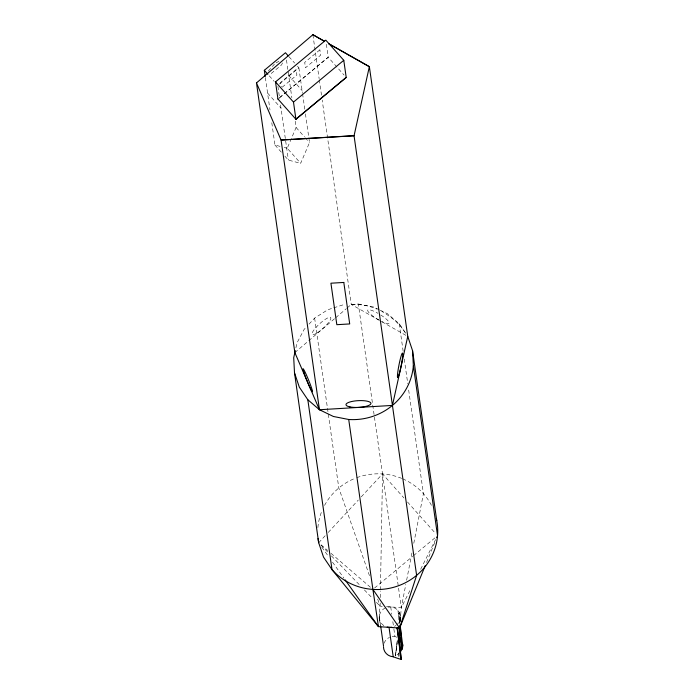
<?xml version="1.0" encoding="UTF-8"?>
<svg xmlns="http://www.w3.org/2000/svg" width="694" height="694" viewBox="0 0 694 694"><rect width="100%" height="100%" fill="white"/><g stroke="black" fill="none" stroke-linecap="round" stroke-linejoin="round"><path stroke-width="0.52" stroke-dasharray="3.47 2.6" d="M379.132 618.467L380.208 602.973M380.312 597.551L380.425 591.045M380.442 589.961L382.524 473.95L358.347 304.033L349.125 304.579M400.169 621.633L400.317 615.188L399.414 622.709M399.05 652.386L398.92 657.712L398.859 651.371M399.822 622.596L399.874 620.471L399.614 622.561M400.195 620.913L401.306 607.649L405.808 584.435M397.35 639.903L395.415 656.03A26.042 13.871 -5.9 0 0 399.466 652.811M397.246 641.386L395.415 656.03L397.376 641.178M400.455 617.851L399.753 623.151L397.957 610.425L399.293 623.368M406.632 580.219L412.158 551.73M413.798 543.289L423.418 493.703L408.514 388.978M295.922 347.755L296.989 342.931L304.128 329.407L306.228 327.143M426.524 562.522L435.502 540.669M305.438 113.903L309.515 142.556L300.658 163.316L287.238 148.247L296.095 127.488L295.037 120.062M282.467 62.928L281.617 64.837L270.313 74.232M386.497 606.651L401.306 607.649L410.969 588.46M420.633 569.28L435.606 539.542M268.309 71.057L274.416 64.169M309.03 324.133L314.634 318.095L327.785 309.758L332.756 308.153M318.685 542.734L325.286 535.612M328.219 532.454L358.312 500.036M361.244 496.878L382.524 473.95L403.96 498.014M294.846 352.578L307.936 341.422M308.752 340.719L334.916 318.399M335.74 317.705L346.367 308.639M347.182 307.936L351.277 304.449A57.602 55.459 -8.1 0 1 377.024 309.125M279.378 84.026L298.88 67.821L297.466 66.234M282.224 87.201L296.885 75.021L296.104 69.574L280.636 82.43L281.278 86.967M279.569 97.62L328.227 57.203L326.093 42.265M279.587 97.724L328.236 57.307L344.059 75.065M374.56 588.026L412.678 556.362M413.511 555.668L435.884 537.087M276.038 62.885L278.884 61.306M333.753 307.832L342.697 304.961L344.84 304.831M376.408 602.349L380.156 606.226L382.273 606.365M358.347 304.033L373.667 307.043L379.245 309.741M271.796 122.751L274.963 145.037L280.081 146.373M284.167 147.449L287.238 148.247M284.852 156.141L288.392 160.106L300.658 163.316M380.173 310.192L387.616 313.801L399.241 323.786L405.99 333.779M405.869 335.323L351.277 304.449L322.19 100.075M321.149 544.851L327.715 550.507M331.003 553.335L371.264 587.991M320.932 545.05L327.681 552.025M331.428 555.894L359.917 585.32M364.411 589.961L372.661 598.48M288.99 56.717L294.638 63.059M288.695 75.49L302.116 90.55M269.272 75.854L274.217 81.406M267.563 93.039L280.992 108.108M296.095 127.488L304.571 137.004M305.273 137.802L309.515 142.556M274.963 145.037L281.322 152.177M407.534 502.022L435.398 533.296M321.825 547.15L328.748 556.857M332.521 562.157L343.851 578.059M405.764 333.241L401.375 327.247A64.846 62.425 -8.1 0 0 388.909 315.952L386.211 314.087A57.602 55.459 -8.1 0 0 381.735 311.398M369.46 575.656L338.811 488.012L328.167 413.208M377.657 599.087L380.156 606.226M399.241 323.786L403.197 351.572M404.255 359.058L407.76 383.635M312.899 34.804L319.136 78.674M319.292 79.749L321.574 95.798M390.731 606.938L391.78 614.294M392.821 621.651L393.724 627.966M393.871 629.016L394.921 636.372A26.042 13.871 -5.9 0 1 396.76 637.3M379.306 616.428L380.65 625.893M379.445 619.091L380.338 625.398M298.88 67.821L302.419 92.675M302.567 93.733L304.831 109.652M286.483 59.988L291.862 97.776M314.634 318.095L328.019 412.141M277.904 86.403L279.665 98.808M280.55 105.002L288.392 160.106M265.36 77.537L269.983 110.016M382.524 473.95L401.306 607.649M400.056 621.269L399.466 612.655L399.466 623.221M317.887 527.648A60.066 57.819 -8.1 0 1 321.903 510.966M324.523 505.414A60.066 57.819 -8.1 0 1 355.796 478.036M356.777 477.663A60.066 57.819 -8.1 0 1 401.731 478.4M402.685 478.808A60.066 57.819 -8.1 0 1 431.928 506.299M387.963 607.103A10.618 10.219 -8.1 0 1 396.751 624.86M396.031 625.415A10.618 10.219 -8.1 0 1 394.426 626.335M383.851 625.624A10.618 10.219 -8.1 0 1 385.326 607.944M384.077 643.251A10.618 10.219 -8.1 0 1 389.516 637.387M392.153 636.537A10.618 10.219 -8.1 0 1 394.921 636.372M380.737 314.989A12.509 2.646 31.6 0 1 389.152 322.727A12.509 2.646 31.6 0 1 381.657 321.469M378.889 320.012A12.509 2.646 31.6 0 1 367.681 310.591A12.509 2.646 31.6 0 1 377.935 313.306M319.891 49.821L304.718 62.425L305.473 67.769L320.654 55.164L319.891 49.821M317.158 332.886A12.509 2.828 -42.5 0 0 330.865 317.93A12.509 2.828 -42.5 0 0 316.334 327.074A12.509 2.828 -42.5 0 0 317.158 332.886"/><path stroke-width="1.04" d="M399.631 645.29L400.074 625.936M399.406 638.558L399.709 626.856M318.043 538.466A60.066 57.819 -8.1 0 0 318.685 542.734L323.499 557.056L332.01 569.653L378.456 626.63L399.605 628.061L399.77 626.014M295.28 350.652L293.709 357.731L294.499 372.808L318.685 542.734M369.355 66.633L354.053 135.781L281.079 140.093L256.459 82.829L294.846 352.578L319.457 409.738L333.398 416.478L348.718 419.488A60.066 57.819 -8.1 0 0 413.355 365.79L412.566 350.713L407.751 336.382L369.355 66.633L328.887 43.748M407.751 336.382L392.431 405.426L319.457 409.738L307.824 399.735L299.314 387.139L294.499 372.808M348.718 419.488L372.904 589.406L399.605 628.061L416.617 575.343L354.044 135.677L281.061 139.988L319.457 409.738M399.605 628.061L425.301 565.497M436.726 537.694L437.541 535.707L413.355 365.79M256.476 82.933L312.881 34.7L324.176 41.085M265.212 76.505L264.327 70.302L285.46 52.753L288.279 55.928M277.947 99.086L275.509 81.901L325.79 40.131L343.773 60.309L346.219 77.494L295.93 119.273L277.938 98.982M295.93 119.273L293.484 102.087L343.773 60.309M295.913 119.168L346.202 77.39M324.193 41.189L312.881 34.7M328.895 43.852L369.373 66.737M275.509 81.901L293.484 102.087M264.327 70.302L267.858 74.267M345.109 579.82L378.456 626.63L372.904 589.406M412.566 350.713L436.752 520.63M389.03 627.341L393.22 656.784A26.042 1.084 22.2 0 0 400.95 658.823L398.955 628.148M380.798 626.942L383.496 645.862M307.824 399.735L332.01 569.653A60.066 57.819 -8.1 0 0 404.463 583.203A60.066 57.819 -8.1 0 0 436.309 518.522M400.143 626.404L402.763 645.585M397.176 627.992L401.366 659.3M397.15 628.044L400.551 655.639M400.074 630.915L400.299 633.075M400.742 637.387L401.306 642.783M401.522 644.934L401.973 649.246L400.273 624.496M398.703 633.422L398.72 635.531M399.466 626.396L399.466 645.411M393.22 656.784A10.618 10.219 -8.1 0 1 383.461 646.756M402.494 643.789A26.042 13.871 -5.9 0 1 400.091 652.126M391.798 627.185A10.618 10.219 -8.1 0 1 387.2 627.064M343.808 282.449L330.925 283.204L336.833 324.688L349.707 323.933L343.808 282.449M349.967 406.91A12.509 3.375 -3 0 0 370.648 404.177A12.509 3.375 -3 0 0 354.764 400.976A12.509 3.375 -3 0 0 349.967 406.91M399.197 374.127A12.509 1.154 -78.9 0 0 402.711 353.506A12.509 1.154 -78.9 0 0 398.365 368.323A12.509 1.154 -78.9 0 0 399.197 374.127M303.825 372.288A12.509 0.859 67.8 0 0 312.092 391.503A12.509 0.859 67.8 0 0 307.242 376.868A12.509 0.859 67.8 0 0 303.825 372.288"/></g></svg>
